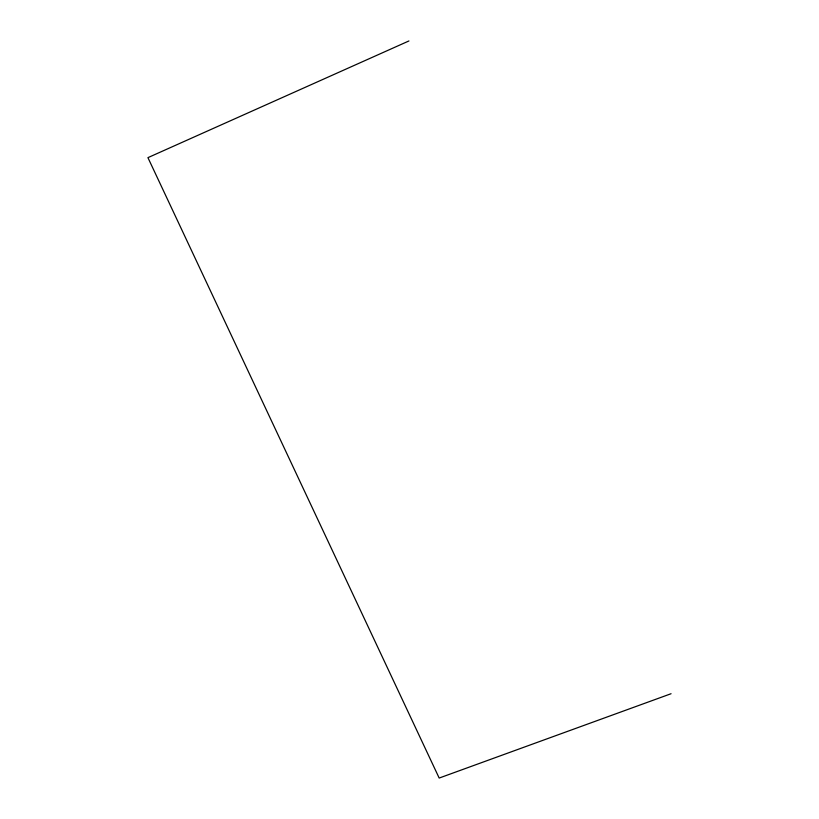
<?xml version="1.0" encoding="UTF-8"?>
<svg xmlns="http://www.w3.org/2000/svg" width="819" height="819" viewBox="0 0 819 819"><rect width="100%" height="100%" fill="white"/><g stroke="black" fill="none" stroke-linecap="round" stroke-linejoin="round"><path stroke-width="1.23" d="M408.937 40.95L147.932 157.647L439.179 778.05L671.068 693.724"/></g></svg>
